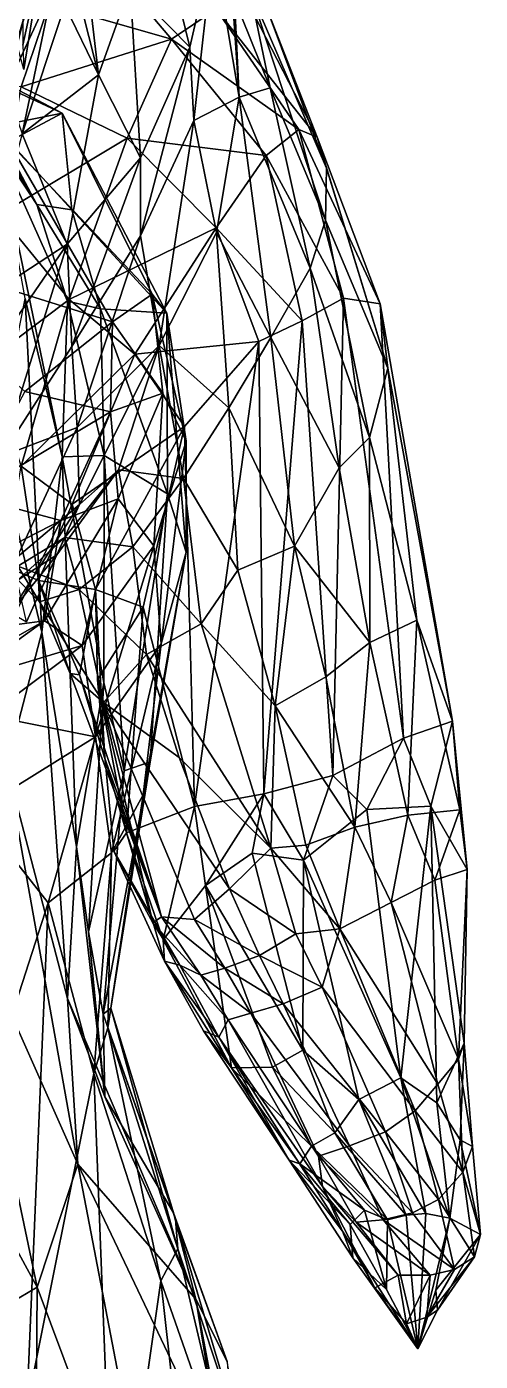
# Model space of a CAD drawing. Extents: x -0.45 to 0.39, y -1.3 to 2.18.
# Drawn here: x 0.3051 to 0.3688, y 0.1985 to 0.3858 of the extents above; entities that cross this region are included whole.
import ezdxf

# ---------------------------------------------------------------- set-up
doc = ezdxf.new("R2010")
doc.units = 0

msp = doc.modelspace()

# ---------------------------------------------------------------- linework, layer by layer
for points in [[(0.30722, 0.39551, 0.28911), (0.30444, 0.40287, 0.30515), (0.30453, 0.38323, 0.31223)], [(0.31962, 0.3915, 0.17399), (0.328, 0.38294, 0.1555), (0.3229, 0.40375, 0.15905)], [(0.33131, 0.39738, 0.14129), (0.3229, 0.40375, 0.15905), (0.328, 0.38294, 0.1555)], [(0.31314, 0.39631, 0.19347), (0.3097, 0.40083, 0.20809), (0.31515, 0.37909, 0.18829)], [(0.31045, 0.38878, 0.21174), (0.31515, 0.37909, 0.18829), (0.3097, 0.40083, 0.20809)], [(0.33491, 0.37592, 0.12767), (0.3337, 0.40133, 0.13269), (0.33131, 0.39738, 0.14129)], [(0.33491, 0.37592, 0.12767), (0.33394, 0.39051, 0.12479), (0.3337, 0.40133, 0.13269)], [(0.30245, 0.38499, 0.26191), (0.3081, 0.39806, 0.26774), (0.30367, 0.38354, 0.27903)], [(0.30643, 0.39404, 0.24255), (0.3081, 0.39806, 0.26774), (0.30245, 0.38499, 0.26191)], [(0.3081, 0.39806, 0.26774), (0.30722, 0.39551, 0.28911), (0.30367, 0.38354, 0.27903)], [(0.328, 0.38294, 0.1555), (0.32857, 0.37268, 0.14192), (0.33131, 0.39738, 0.14129)], [(0.32857, 0.37268, 0.14192), (0.33491, 0.37592, 0.12767), (0.33131, 0.39738, 0.14129)], [(0.30367, 0.38354, 0.27903), (0.30722, 0.39551, 0.28911), (0.30468, 0.3798, 0.29741)], [(0.30722, 0.39551, 0.28911), (0.30453, 0.38323, 0.31223), (0.30468, 0.3798, 0.29741)], [(0.31962, 0.3915, 0.17399), (0.31314, 0.39631, 0.19347), (0.31515, 0.37909, 0.18829)], [(0.30643, 0.39404, 0.24255), (0.30075, 0.37993, 0.23738), (0.30223, 0.3772, 0.22332)], [(0.30075, 0.37993, 0.23738), (0.30643, 0.39404, 0.24255), (0.30245, 0.38499, 0.26191)], [(0.30223, 0.3772, 0.22332), (0.30873, 0.39119, 0.22067), (0.30643, 0.39404, 0.24255)], [(0.30826, 0.38896, 0.06613), (0.31708, 0.39394, 0.07248), (0.3254, 0.38405, 0.06374)], [(0.31708, 0.39394, 0.07248), (0.33168, 0.38828, 0.07011), (0.3254, 0.38405, 0.06374)], [(0.31515, 0.37909, 0.18829), (0.32108, 0.36743, 0.16712), (0.31962, 0.3915, 0.17399)], [(0.328, 0.38294, 0.1555), (0.31962, 0.3915, 0.17399), (0.32108, 0.36743, 0.16712)], [(0.28736, 0.37953, 0.06096), (0.29783, 0.39111, 0.07275), (0.30826, 0.38896, 0.06613)], [(0.30447, 0.3708, 0.20726), (0.30873, 0.39119, 0.22067), (0.30223, 0.3772, 0.22332)], [(0.31045, 0.38878, 0.21174), (0.30873, 0.39119, 0.22067), (0.30447, 0.3708, 0.20726)], [(0.33546, 0.39052, 0.0779), (0.34585, 0.37031, 0.06916), (0.33168, 0.38828, 0.07011)], [(0.33925, 0.37722, 0.1134), (0.33643, 0.39098, 0.10946), (0.33394, 0.39051, 0.12479)], [(0.33491, 0.37592, 0.12767), (0.33925, 0.37722, 0.1134), (0.33394, 0.39051, 0.12479)], [(0.34585, 0.37031, 0.06916), (0.33546, 0.39052, 0.0779), (0.3387, 0.38861, 0.08749)], [(0.34702, 0.35869, 0.0935), (0.33643, 0.39098, 0.10946), (0.33925, 0.37722, 0.1134)], [(0.33643, 0.39098, 0.10946), (0.34702, 0.35869, 0.0935), (0.34718, 0.36598, 0.08225)], [(0.34718, 0.36598, 0.08225), (0.3387, 0.38861, 0.08749), (0.33643, 0.39098, 0.10946)], [(0.30431, 0.37739, 0.06036), (0.28736, 0.37953, 0.06096), (0.30826, 0.38896, 0.06613)], [(0.30431, 0.37739, 0.06036), (0.30826, 0.38896, 0.06613), (0.3254, 0.38405, 0.06374)], [(0.31515, 0.37909, 0.18829), (0.31045, 0.38878, 0.21174), (0.30447, 0.3708, 0.20726)], [(0.33168, 0.38828, 0.07011), (0.34331, 0.37139, 0.05932), (0.3254, 0.38405, 0.06374)], [(0.34585, 0.37031, 0.06916), (0.34331, 0.37139, 0.05932), (0.33168, 0.38828, 0.07011)], [(0.3387, 0.38861, 0.08749), (0.34718, 0.36598, 0.08225), (0.34585, 0.37031, 0.06916)], [(0.30065, 0.37182, 0.462), (0.30653, 0.36086, 0.44856), (0.29165, 0.386, 0.40358)], [(0.30093, 0.36928, 0.39199), (0.29165, 0.386, 0.40358), (0.30653, 0.36086, 0.44856)], [(0.31005, 0.37367, 0.50219), (0.2941, 0.38112, 0.46837), (0.28836, 0.38508, 0.4779)], [(0.28836, 0.38508, 0.4779), (0.30253, 0.36965, 0.52921), (0.31005, 0.37367, 0.50219)], [(0.31917, 0.3702, 0.06157), (0.30431, 0.37739, 0.06036), (0.3254, 0.38405, 0.06374)], [(0.31917, 0.3702, 0.06157), (0.3254, 0.38405, 0.06374), (0.33871, 0.36775, 0.05497)], [(0.34331, 0.37139, 0.05932), (0.33871, 0.36775, 0.05497), (0.3254, 0.38405, 0.06374)], [(0.32108, 0.36743, 0.16712), (0.32107, 0.35647, 0.15174), (0.328, 0.38294, 0.1555)], [(0.32857, 0.37268, 0.14192), (0.328, 0.38294, 0.1555), (0.32107, 0.35647, 0.15174)], [(0.2941, 0.38112, 0.46837), (0.31005, 0.37367, 0.50219), (0.30065, 0.37182, 0.462)], [(0.31076, 0.3553, 0.18019), (0.31515, 0.37909, 0.18829), (0.30447, 0.3708, 0.20726)], [(0.32108, 0.36743, 0.16712), (0.31515, 0.37909, 0.18829), (0.31076, 0.3553, 0.18019)], [(0.30126, 0.35948, 0.06154), (0.30431, 0.37739, 0.06036), (0.31917, 0.3702, 0.06157)], [(0.34488, 0.35193, 0.10365), (0.33925, 0.37722, 0.1134), (0.33491, 0.37592, 0.12767)], [(0.33925, 0.37722, 0.1134), (0.34488, 0.35193, 0.10365), (0.34702, 0.35869, 0.0935)], [(0.33171, 0.35694, 0.13139), (0.33491, 0.37592, 0.12767), (0.32857, 0.37268, 0.14192)], [(0.33937, 0.34221, 0.11408), (0.33491, 0.37592, 0.12767), (0.33171, 0.35694, 0.13139)], [(0.33491, 0.37592, 0.12767), (0.33937, 0.34221, 0.11408), (0.34488, 0.35193, 0.10365)], [(0.31005, 0.37367, 0.50219), (0.31144, 0.3601, 0.47938), (0.30065, 0.37182, 0.462)], [(0.32268, 0.34828, 0.54133), (0.31005, 0.37367, 0.50219), (0.30253, 0.36965, 0.52921)], [(0.31005, 0.37367, 0.50219), (0.32268, 0.34828, 0.54133), (0.32474, 0.3456, 0.51537)], [(0.32474, 0.3456, 0.51537), (0.31144, 0.3601, 0.47938), (0.31005, 0.37367, 0.50219)], [(0.30065, 0.37182, 0.462), (0.31144, 0.3601, 0.47938), (0.30653, 0.36086, 0.44856)], [(0.32107, 0.35647, 0.15174), (0.32369, 0.3411, 0.13695), (0.32857, 0.37268, 0.14192)], [(0.32369, 0.3411, 0.13695), (0.33171, 0.35694, 0.13139), (0.32857, 0.37268, 0.14192)], [(0.34331, 0.37139, 0.05932), (0.34955, 0.34771, 0.04155), (0.33871, 0.36775, 0.05497)], [(0.34585, 0.37031, 0.06916), (0.3547, 0.34693, 0.0502), (0.34331, 0.37139, 0.05932)], [(0.3547, 0.34693, 0.0502), (0.34955, 0.34771, 0.04155), (0.34331, 0.37139, 0.05932)], [(0.31714, 0.34442, 0.55941), (0.30253, 0.36965, 0.52921), (0.28183, 0.35546, 0.55232)], [(0.31076, 0.3553, 0.18019), (0.30447, 0.3708, 0.20726), (0.29784, 0.34688, 0.18828)], [(0.30653, 0.36086, 0.44856), (0.31082, 0.34732, 0.44565), (0.30093, 0.36928, 0.39199)], [(0.31082, 0.34732, 0.44565), (0.31008, 0.32548, 0.44055), (0.30093, 0.36928, 0.39199)], [(0.30485, 0.34769, 0.37624), (0.30093, 0.36928, 0.39199), (0.31008, 0.32548, 0.44055)], [(0.31106, 0.34754, 0.06845), (0.30126, 0.35948, 0.06154), (0.31917, 0.3702, 0.06157)], [(0.30253, 0.36965, 0.52921), (0.31714, 0.34442, 0.55941), (0.32268, 0.34828, 0.54133)], [(0.31106, 0.34754, 0.06845), (0.31917, 0.3702, 0.06157), (0.33167, 0.3576, 0.05488)], [(0.33871, 0.36775, 0.05497), (0.33167, 0.3576, 0.05488), (0.31917, 0.3702, 0.06157)], [(0.34585, 0.37031, 0.06916), (0.34718, 0.36598, 0.08225), (0.3558, 0.3379, 0.06889)], [(0.3558, 0.3379, 0.06889), (0.3547, 0.34693, 0.0502), (0.34585, 0.37031, 0.06916)], [(0.31076, 0.3553, 0.18019), (0.31144, 0.34096, 0.15935), (0.32108, 0.36743, 0.16712)], [(0.32107, 0.35647, 0.15174), (0.32108, 0.36743, 0.16712), (0.31144, 0.34096, 0.15935)], [(0.33167, 0.3576, 0.05488), (0.33871, 0.36775, 0.05497), (0.34374, 0.34455, 0.03558)], [(0.34955, 0.34771, 0.04155), (0.34374, 0.34455, 0.03558), (0.33871, 0.36775, 0.05497)], [(0.34702, 0.35869, 0.0935), (0.3558, 0.3379, 0.06889), (0.34718, 0.36598, 0.08225)], [(0.31144, 0.3601, 0.47938), (0.31544, 0.34625, 0.47424), (0.30653, 0.36086, 0.44856)], [(0.31082, 0.34732, 0.44565), (0.30653, 0.36086, 0.44856), (0.31544, 0.34625, 0.47424)], [(0.31144, 0.3601, 0.47938), (0.32474, 0.3456, 0.51537), (0.31544, 0.34625, 0.47424)], [(0.29961, 0.33898, 0.06711), (0.30126, 0.35948, 0.06154), (0.31106, 0.34754, 0.06845)], [(0.34488, 0.35193, 0.10365), (0.35322, 0.32818, 0.0837), (0.34702, 0.35869, 0.0935)], [(0.34702, 0.35869, 0.0935), (0.35322, 0.32818, 0.0837), (0.3558, 0.3379, 0.06889)], [(0.33167, 0.3576, 0.05488), (0.32025, 0.33986, 0.06413), (0.31106, 0.34754, 0.06845)], [(0.31144, 0.34096, 0.15935), (0.31216, 0.32958, 0.14635), (0.32107, 0.35647, 0.15174)], [(0.32369, 0.3411, 0.13695), (0.32107, 0.35647, 0.15174), (0.31216, 0.32958, 0.14635)], [(0.32025, 0.33986, 0.06413), (0.33167, 0.3576, 0.05488), (0.33767, 0.34166, 0.03318)], [(0.33345, 0.33236, 0.12087), (0.33171, 0.35694, 0.13139), (0.32369, 0.3411, 0.13695)], [(0.34374, 0.34455, 0.03558), (0.33767, 0.34166, 0.03318), (0.33167, 0.3576, 0.05488)], [(0.33171, 0.35694, 0.13139), (0.33345, 0.33236, 0.12087), (0.33937, 0.34221, 0.11408)], [(0.28183, 0.35546, 0.55232), (0.30482, 0.33461, 0.57481), (0.31714, 0.34442, 0.55941)], [(0.29835, 0.3373, 0.17294), (0.31076, 0.3553, 0.18019), (0.29784, 0.34688, 0.18828)], [(0.29835, 0.3373, 0.17294), (0.30151, 0.3255, 0.15455), (0.31076, 0.3553, 0.18019)], [(0.31144, 0.34096, 0.15935), (0.31076, 0.3553, 0.18019), (0.30151, 0.3255, 0.15455)], [(0.33937, 0.34221, 0.11408), (0.34894, 0.3239, 0.09328), (0.34488, 0.35193, 0.10365)], [(0.34488, 0.35193, 0.10365), (0.34894, 0.3239, 0.09328), (0.35322, 0.32818, 0.0837)], [(0.30432, 0.32415, 0.07787), (0.29961, 0.33898, 0.06711), (0.31106, 0.34754, 0.06845)], [(0.30086, 0.32748, 0.36962), (0.30485, 0.34769, 0.37624), (0.3072, 0.30084, 0.43276)], [(0.30432, 0.32415, 0.07787), (0.31106, 0.34754, 0.06845), (0.32025, 0.33986, 0.06413)], [(0.31008, 0.32548, 0.44055), (0.3072, 0.30084, 0.43276), (0.30485, 0.34769, 0.37624)], [(0.31008, 0.32548, 0.44055), (0.31082, 0.34732, 0.44565), (0.31594, 0.32567, 0.4748)], [(0.31544, 0.34625, 0.47424), (0.31594, 0.32567, 0.4748), (0.31082, 0.34732, 0.44565)], [(0.32268, 0.34828, 0.54133), (0.31714, 0.34442, 0.55941), (0.32419, 0.33442, 0.55715)], [(0.32474, 0.3456, 0.51537), (0.32268, 0.34828, 0.54133), (0.32749, 0.32764, 0.54466)], [(0.32268, 0.34828, 0.54133), (0.32419, 0.33442, 0.55715), (0.32749, 0.32764, 0.54466)], [(0.34955, 0.34771, 0.04155), (0.34804, 0.28077, 0.01809), (0.34374, 0.34455, 0.03558)], [(0.35799, 0.28599, 0.02691), (0.34804, 0.28077, 0.01809), (0.34955, 0.34771, 0.04155)], [(0.3547, 0.34693, 0.0502), (0.35799, 0.28599, 0.02691), (0.34955, 0.34771, 0.04155)], [(0.3558, 0.3379, 0.06889), (0.36485, 0.28838, 0.04321), (0.3547, 0.34693, 0.0502)], [(0.36485, 0.28838, 0.04321), (0.35799, 0.28599, 0.02691), (0.3547, 0.34693, 0.0502)], [(0.32474, 0.3456, 0.51537), (0.32487, 0.32026, 0.51551), (0.31544, 0.34625, 0.47424)], [(0.31594, 0.32567, 0.4748), (0.31544, 0.34625, 0.47424), (0.32487, 0.32026, 0.51551)], [(0.32487, 0.32026, 0.51551), (0.32474, 0.3456, 0.51537), (0.32748, 0.31209, 0.53782)], [(0.32474, 0.3456, 0.51537), (0.32749, 0.32764, 0.54466), (0.32748, 0.31209, 0.53782)], [(0.31714, 0.34442, 0.55941), (0.30482, 0.33461, 0.57481), (0.31684, 0.3318, 0.57098)], [(0.31714, 0.34442, 0.55941), (0.31684, 0.3318, 0.57098), (0.32419, 0.33442, 0.55715)], [(0.33767, 0.34166, 0.03318), (0.34374, 0.34455, 0.03558), (0.33836, 0.27819, 0.01353)], [(0.34804, 0.28077, 0.01809), (0.33836, 0.27819, 0.01353), (0.34374, 0.34455, 0.03558)], [(0.31216, 0.32958, 0.14635), (0.31144, 0.34096, 0.15935), (0.30151, 0.3255, 0.15455)], [(0.31216, 0.32958, 0.14635), (0.31252, 0.31878, 0.13526), (0.32369, 0.3411, 0.13695)], [(0.32369, 0.3411, 0.13695), (0.31252, 0.31878, 0.13526), (0.31796, 0.32362, 0.13053)], [(0.32369, 0.3411, 0.13695), (0.31796, 0.32362, 0.13053), (0.32708, 0.32244, 0.1228)], [(0.33767, 0.34166, 0.03318), (0.32724, 0.32973, 0.04112), (0.32025, 0.33986, 0.06413)], [(0.32369, 0.3411, 0.13695), (0.32708, 0.32244, 0.1228), (0.33345, 0.33236, 0.12087)], [(0.32724, 0.32973, 0.04112), (0.33767, 0.34166, 0.03318), (0.32863, 0.27641, 0.01447)], [(0.33836, 0.27819, 0.01353), (0.32863, 0.27641, 0.01447), (0.33767, 0.34166, 0.03318)], [(0.34269, 0.31295, 0.10005), (0.33937, 0.34221, 0.11408), (0.33345, 0.33236, 0.12087)], [(0.33937, 0.34221, 0.11408), (0.34269, 0.31295, 0.10005), (0.34894, 0.3239, 0.09328)], [(0.32025, 0.33986, 0.06413), (0.31148, 0.31884, 0.07409), (0.30432, 0.32415, 0.07787)], [(0.31148, 0.31884, 0.07409), (0.32025, 0.33986, 0.06413), (0.32724, 0.32973, 0.04112)], [(0.35322, 0.32818, 0.0837), (0.35984, 0.30256, 0.06828), (0.3558, 0.3379, 0.06889)], [(0.35984, 0.30256, 0.06828), (0.36485, 0.28838, 0.04321), (0.3558, 0.3379, 0.06889)], [(0.30482, 0.33461, 0.57481), (0.297, 0.31994, 0.58751), (0.31684, 0.3318, 0.57098)], [(0.32419, 0.33442, 0.55715), (0.31684, 0.3318, 0.57098), (0.31791, 0.31957, 0.56915)], [(0.32419, 0.33442, 0.55715), (0.31791, 0.31957, 0.56915), (0.32293, 0.31297, 0.56171)], [(0.32749, 0.32764, 0.54466), (0.32419, 0.33442, 0.55715), (0.32293, 0.31297, 0.56171)], [(0.31684, 0.3318, 0.57098), (0.297, 0.31994, 0.58751), (0.30987, 0.31655, 0.58098)], [(0.31684, 0.3318, 0.57098), (0.30987, 0.31655, 0.58098), (0.31791, 0.31957, 0.56915)], [(0.32708, 0.32244, 0.1228), (0.33474, 0.30955, 0.10798), (0.33345, 0.33236, 0.12087)], [(0.33345, 0.33236, 0.12087), (0.33474, 0.30955, 0.10798), (0.34269, 0.31295, 0.10005)], [(0.32724, 0.32973, 0.04112), (0.31473, 0.30687, 0.06176), (0.31148, 0.31884, 0.07409)], [(0.31473, 0.30687, 0.06176), (0.32724, 0.32973, 0.04112), (0.32146, 0.30437, 0.0329)], [(0.32863, 0.27641, 0.01447), (0.32146, 0.30437, 0.0329), (0.32724, 0.32973, 0.04112)], [(0.30151, 0.3255, 0.15455), (0.30376, 0.31137, 0.13744), (0.31216, 0.32958, 0.14635)], [(0.31252, 0.31878, 0.13526), (0.31216, 0.32958, 0.14635), (0.30376, 0.31137, 0.13744)], [(0.34894, 0.3239, 0.09328), (0.35327, 0.2994, 0.07971), (0.35322, 0.32818, 0.0837)], [(0.35327, 0.2994, 0.07971), (0.35984, 0.30256, 0.06828), (0.35322, 0.32818, 0.0837)], [(0.3072, 0.30084, 0.43276), (0.3023, 0.28199, 0.42686), (0.30086, 0.32748, 0.36962)], [(0.32749, 0.32764, 0.54466), (0.32293, 0.31297, 0.56171), (0.32395, 0.29921, 0.55849)], [(0.32748, 0.31209, 0.53782), (0.32749, 0.32764, 0.54466), (0.32395, 0.29921, 0.55849)], [(0.30192, 0.31019, 0.08884), (0.30432, 0.32415, 0.07787), (0.30675, 0.30811, 0.08214)], [(0.30432, 0.32415, 0.07787), (0.31148, 0.31884, 0.07409), (0.30675, 0.30811, 0.08214)], [(0.3072, 0.30084, 0.43276), (0.31008, 0.32548, 0.44055), (0.31207, 0.27072, 0.49465)], [(0.31594, 0.32567, 0.4748), (0.31591, 0.2938, 0.49011), (0.31008, 0.32548, 0.44055)], [(0.31591, 0.2938, 0.49011), (0.31207, 0.27072, 0.49465), (0.31008, 0.32548, 0.44055)], [(0.31591, 0.2938, 0.49011), (0.31594, 0.32567, 0.4748), (0.31877, 0.28138, 0.53462)], [(0.32487, 0.32026, 0.51551), (0.31877, 0.28138, 0.53462), (0.31594, 0.32567, 0.4748)], [(0.31252, 0.31878, 0.13526), (0.30933, 0.31173, 0.12854), (0.31796, 0.32362, 0.13053)], [(0.31796, 0.32362, 0.13053), (0.30933, 0.31173, 0.12854), (0.31046, 0.31413, 0.11979)], [(0.31796, 0.32362, 0.13053), (0.31046, 0.31413, 0.11979), (0.31998, 0.31285, 0.11781)], [(0.31796, 0.32362, 0.13053), (0.31998, 0.31285, 0.11781), (0.32708, 0.32244, 0.1228)], [(0.32708, 0.32244, 0.1228), (0.31998, 0.31285, 0.11781), (0.32959, 0.30202, 0.10809)], [(0.32708, 0.32244, 0.1228), (0.32959, 0.30202, 0.10809), (0.33474, 0.30955, 0.10798)], [(0.35327, 0.2994, 0.07971), (0.34894, 0.3239, 0.09328), (0.34269, 0.31295, 0.10005)], [(0.32242, 0.28265, 0.55247), (0.31877, 0.28138, 0.53462), (0.32487, 0.32026, 0.51551)], [(0.32487, 0.32026, 0.51551), (0.32748, 0.31209, 0.53782), (0.32242, 0.28265, 0.55247)], [(0.297, 0.31994, 0.58751), (0.29255, 0.30762, 0.60625), (0.30987, 0.31655, 0.58098)], [(0.31252, 0.31878, 0.13526), (0.30282, 0.30362, 0.12783), (0.30933, 0.31173, 0.12854)], [(0.30376, 0.31137, 0.13744), (0.30282, 0.30362, 0.12783), (0.31252, 0.31878, 0.13526)], [(0.30675, 0.30811, 0.08214), (0.31148, 0.31884, 0.07409), (0.31473, 0.30687, 0.06176)], [(0.31791, 0.31957, 0.56915), (0.30987, 0.31655, 0.58098), (0.30759, 0.30246, 0.59212)], [(0.31791, 0.31957, 0.56915), (0.30759, 0.30246, 0.59212), (0.31286, 0.29901, 0.58553)], [(0.32293, 0.31297, 0.56171), (0.31791, 0.31957, 0.56915), (0.31286, 0.29901, 0.58553)], [(0.30987, 0.31655, 0.58098), (0.29255, 0.30762, 0.60625), (0.30269, 0.30178, 0.60419)], [(0.30987, 0.31655, 0.58098), (0.30269, 0.30178, 0.60419), (0.30759, 0.30246, 0.59212)], [(0.30933, 0.31173, 0.12854), (0.30373, 0.3081, 0.11439), (0.31046, 0.31413, 0.11979)], [(0.31046, 0.31413, 0.11979), (0.30373, 0.3081, 0.11439), (0.30383, 0.3101, 0.10353)], [(0.31046, 0.31413, 0.11979), (0.30383, 0.3101, 0.10353), (0.31247, 0.30683, 0.10709)], [(0.31046, 0.31413, 0.11979), (0.31247, 0.30683, 0.10709), (0.31998, 0.31285, 0.11781)], [(0.31998, 0.31285, 0.11781), (0.31247, 0.30683, 0.10709), (0.32191, 0.29771, 0.10445)], [(0.32293, 0.31297, 0.56171), (0.31286, 0.29901, 0.58553), (0.31475, 0.28616, 0.59042)], [(0.32395, 0.29921, 0.55849), (0.32293, 0.31297, 0.56171), (0.31475, 0.28616, 0.59042)], [(0.31998, 0.31285, 0.11781), (0.32191, 0.29771, 0.10445), (0.32959, 0.30202, 0.10809)], [(0.33474, 0.30955, 0.10798), (0.33998, 0.29053, 0.09424), (0.34269, 0.31295, 0.10005)], [(0.33998, 0.29053, 0.09424), (0.34706, 0.29458, 0.08799), (0.34269, 0.31295, 0.10005)], [(0.34269, 0.31295, 0.10005), (0.34706, 0.29458, 0.08799), (0.35327, 0.2994, 0.07971)], [(0.30282, 0.30362, 0.12783), (0.30506, 0.30232, 0.12226), (0.30933, 0.31173, 0.12854)], [(0.30933, 0.31173, 0.12854), (0.30506, 0.30232, 0.12226), (0.30373, 0.3081, 0.11439)], [(0.32748, 0.31209, 0.53782), (0.32395, 0.29921, 0.55849), (0.32146, 0.27802, 0.56841)], [(0.32146, 0.27802, 0.56841), (0.32242, 0.28265, 0.55247), (0.32748, 0.31209, 0.53782)], [(0.30383, 0.3101, 0.10353), (0.30192, 0.31019, 0.08884), (0.30688, 0.30513, 0.09479)], [(0.30192, 0.31019, 0.08884), (0.30675, 0.30811, 0.08214), (0.30688, 0.30513, 0.09479)], [(0.30383, 0.3101, 0.10353), (0.30688, 0.30513, 0.09479), (0.31247, 0.30683, 0.10709)], [(0.33998, 0.29053, 0.09424), (0.33474, 0.30955, 0.10798), (0.32959, 0.30202, 0.10809)], [(0.31473, 0.30687, 0.06176), (0.31251, 0.29488, 0.07368), (0.30675, 0.30811, 0.08214)], [(0.30688, 0.30513, 0.09479), (0.30675, 0.30811, 0.08214), (0.31119, 0.29504, 0.08588)], [(0.30675, 0.30811, 0.08214), (0.31251, 0.29488, 0.07368), (0.31119, 0.29504, 0.08588)], [(0.31247, 0.30683, 0.10709), (0.30688, 0.30513, 0.09479), (0.31589, 0.291, 0.09664)], [(0.31247, 0.30683, 0.10709), (0.31589, 0.291, 0.09664), (0.32191, 0.29771, 0.10445)], [(0.31251, 0.29488, 0.07368), (0.31473, 0.30687, 0.06176), (0.31604, 0.28311, 0.06168)], [(0.32146, 0.30437, 0.0329), (0.31504, 0.29419, 0.04447), (0.31473, 0.30687, 0.06176)], [(0.31473, 0.30687, 0.06176), (0.31504, 0.29419, 0.04447), (0.31604, 0.28311, 0.06168)], [(0.30688, 0.30513, 0.09479), (0.31119, 0.29504, 0.08588), (0.31589, 0.291, 0.09664)], [(0.31504, 0.29419, 0.04447), (0.32146, 0.30437, 0.0329), (0.3191, 0.27268, 0.02585)], [(0.32863, 0.27641, 0.01447), (0.3191, 0.27268, 0.02585), (0.32146, 0.30437, 0.0329)], [(0.30759, 0.30246, 0.59212), (0.30269, 0.30178, 0.60419), (0.28883, 0.29182, 0.64001)], [(0.28883, 0.29182, 0.64001), (0.29563, 0.29379, 0.63509), (0.30759, 0.30246, 0.59212)], [(0.31286, 0.29901, 0.58553), (0.30759, 0.30246, 0.59212), (0.29563, 0.29379, 0.63509)], [(0.32959, 0.30202, 0.10809), (0.32191, 0.29771, 0.10445), (0.33937, 0.27057, 0.08776)], [(0.32959, 0.30202, 0.10809), (0.33937, 0.27057, 0.08776), (0.33998, 0.29053, 0.09424)], [(0.35327, 0.2994, 0.07971), (0.3586, 0.2752, 0.06754), (0.35984, 0.30256, 0.06828)], [(0.3586, 0.2752, 0.06754), (0.36587, 0.27591, 0.05486), (0.35984, 0.30256, 0.06828)], [(0.35984, 0.30256, 0.06828), (0.36587, 0.27591, 0.05486), (0.36485, 0.28838, 0.04321)], [(0.3023, 0.28199, 0.42686), (0.3072, 0.30084, 0.43276), (0.31081, 0.24945, 0.49681)], [(0.31207, 0.27072, 0.49465), (0.31081, 0.24945, 0.49681), (0.3072, 0.30084, 0.43276)], [(0.29563, 0.29379, 0.63509), (0.29973, 0.28917, 0.63326), (0.31286, 0.29901, 0.58553)], [(0.31475, 0.28616, 0.59042), (0.31286, 0.29901, 0.58553), (0.29973, 0.28917, 0.63326)], [(0.32395, 0.29921, 0.55849), (0.31475, 0.28616, 0.59042), (0.31701, 0.26989, 0.59092)], [(0.31701, 0.26989, 0.59092), (0.32146, 0.27802, 0.56841), (0.32395, 0.29921, 0.55849)], [(0.34706, 0.29458, 0.08799), (0.35117, 0.27349, 0.07725), (0.35327, 0.2994, 0.07971)], [(0.35117, 0.27349, 0.07725), (0.3586, 0.2752, 0.06754), (0.35327, 0.2994, 0.07971)], [(0.32191, 0.29771, 0.10445), (0.31589, 0.291, 0.09664), (0.32648, 0.28329, 0.09467)], [(0.32191, 0.29771, 0.10445), (0.32648, 0.28329, 0.09467), (0.33937, 0.27057, 0.08776)], [(0.31119, 0.29504, 0.08588), (0.32401, 0.26091, 0.06812), (0.31589, 0.291, 0.09664)], [(0.31119, 0.29504, 0.08588), (0.31251, 0.29488, 0.07368), (0.32401, 0.26091, 0.06812)], [(0.31251, 0.29488, 0.07368), (0.31604, 0.28311, 0.06168), (0.32401, 0.26091, 0.06812)], [(0.31604, 0.28311, 0.06168), (0.31504, 0.29419, 0.04447), (0.32279, 0.26009, 0.05492)], [(0.31504, 0.29419, 0.04447), (0.31731, 0.27011, 0.0379), (0.32279, 0.26009, 0.05492)], [(0.3191, 0.27268, 0.02585), (0.31731, 0.27011, 0.0379), (0.31504, 0.29419, 0.04447)], [(0.35117, 0.27349, 0.07725), (0.34706, 0.29458, 0.08799), (0.33998, 0.29053, 0.09424)], [(0.31207, 0.27072, 0.49465), (0.31591, 0.2938, 0.49011), (0.31375, 0.25881, 0.53716)], [(0.31877, 0.28138, 0.53462), (0.31375, 0.25881, 0.53716), (0.31591, 0.2938, 0.49011)], [(0.31589, 0.291, 0.09664), (0.32401, 0.26091, 0.06812), (0.32866, 0.26055, 0.07942)], [(0.32648, 0.28329, 0.09467), (0.31589, 0.291, 0.09664), (0.33355, 0.26486, 0.08646)], [(0.31589, 0.291, 0.09664), (0.32866, 0.26055, 0.07942), (0.33355, 0.26486, 0.08646)], [(0.33937, 0.27057, 0.08776), (0.34425, 0.27098, 0.08397), (0.33998, 0.29053, 0.09424)], [(0.33998, 0.29053, 0.09424), (0.34425, 0.27098, 0.08397), (0.35117, 0.27349, 0.07725)], [(0.29973, 0.28917, 0.63326), (0.29794, 0.27576, 0.65464), (0.31475, 0.28616, 0.59042)], [(0.36485, 0.28838, 0.04321), (0.36183, 0.27646, 0.03483), (0.35799, 0.28599, 0.02691)], [(0.36694, 0.26754, 0.04838), (0.36183, 0.27646, 0.03483), (0.36485, 0.28838, 0.04321)], [(0.36587, 0.27591, 0.05486), (0.36694, 0.26754, 0.04838), (0.36485, 0.28838, 0.04321)], [(0.31475, 0.28616, 0.59042), (0.29794, 0.27576, 0.65464), (0.30811, 0.2629, 0.63777)], [(0.30811, 0.2629, 0.63777), (0.31701, 0.26989, 0.59092), (0.31475, 0.28616, 0.59042)], [(0.35799, 0.28599, 0.02691), (0.35282, 0.27597, 0.02438), (0.34804, 0.28077, 0.01809)], [(0.36183, 0.27646, 0.03483), (0.35282, 0.27597, 0.02438), (0.35799, 0.28599, 0.02691)], [(0.31604, 0.28311, 0.06168), (0.32279, 0.26009, 0.05492), (0.32401, 0.26091, 0.06812)], [(0.32648, 0.28329, 0.09467), (0.33355, 0.26486, 0.08646), (0.33937, 0.27057, 0.08776)], [(0.29459, 0.26587, 0.42142), (0.3023, 0.28199, 0.42686), (0.31229, 0.22623, 0.49685)], [(0.31081, 0.24945, 0.49681), (0.31229, 0.22623, 0.49685), (0.3023, 0.28199, 0.42686)], [(0.31581, 0.24726, 0.56098), (0.31375, 0.25881, 0.53716), (0.31877, 0.28138, 0.53462)], [(0.3169, 0.24811, 0.57816), (0.31581, 0.24726, 0.56098), (0.32242, 0.28265, 0.55247)], [(0.31877, 0.28138, 0.53462), (0.32242, 0.28265, 0.55247), (0.31581, 0.24726, 0.56098)], [(0.32242, 0.28265, 0.55247), (0.32146, 0.27802, 0.56841), (0.3169, 0.24811, 0.57816)], [(0.34804, 0.28077, 0.01809), (0.34394, 0.26885, 0.01754), (0.33836, 0.27819, 0.01353)], [(0.35282, 0.27597, 0.02438), (0.34394, 0.26885, 0.01754), (0.34804, 0.28077, 0.01809)], [(0.32146, 0.27802, 0.56841), (0.31701, 0.26989, 0.59092), (0.31648, 0.24534, 0.59506)], [(0.31648, 0.24534, 0.59506), (0.3169, 0.24811, 0.57816), (0.32146, 0.27802, 0.56841)], [(0.32863, 0.27641, 0.01447), (0.33836, 0.27819, 0.01353), (0.33018, 0.26532, 0.0158)], [(0.33836, 0.27819, 0.01353), (0.33676, 0.26987, 0.01435), (0.33018, 0.26532, 0.0158)], [(0.34394, 0.26885, 0.01754), (0.33676, 0.26987, 0.01435), (0.33836, 0.27819, 0.01353)], [(0.30811, 0.2629, 0.63777), (0.29794, 0.27576, 0.65464), (0.29316, 0.21673, 0.72887)], [(0.3191, 0.27268, 0.02585), (0.32863, 0.27641, 0.01447), (0.32426, 0.25771, 0.02355)], [(0.32863, 0.27641, 0.01447), (0.33018, 0.26532, 0.0158), (0.32426, 0.25771, 0.02355)], [(0.34394, 0.26885, 0.01754), (0.35282, 0.27597, 0.02438), (0.35759, 0.2383, 0.02588)], [(0.35282, 0.27597, 0.02438), (0.36183, 0.27646, 0.03483), (0.35759, 0.2383, 0.02588)], [(0.36183, 0.27646, 0.03483), (0.36266, 0.23483, 0.03304), (0.35759, 0.2383, 0.02588)], [(0.36587, 0.27591, 0.05486), (0.3586, 0.2752, 0.06754), (0.36236, 0.26604, 0.06051)], [(0.36183, 0.27646, 0.03483), (0.36694, 0.26754, 0.04838), (0.3665, 0.24318, 0.04423)], [(0.3665, 0.24318, 0.04423), (0.36266, 0.23483, 0.03304), (0.36183, 0.27646, 0.03483)], [(0.36236, 0.26604, 0.06051), (0.36694, 0.26754, 0.04838), (0.36587, 0.27591, 0.05486)], [(0.35117, 0.27349, 0.07725), (0.34425, 0.27098, 0.08397), (0.34906, 0.25921, 0.07774)], [(0.34906, 0.25921, 0.07774), (0.35625, 0.26294, 0.06964), (0.35117, 0.27349, 0.07725)], [(0.3586, 0.2752, 0.06754), (0.35117, 0.27349, 0.07725), (0.35625, 0.26294, 0.06964)], [(0.35625, 0.26294, 0.06964), (0.36236, 0.26604, 0.06051), (0.3586, 0.2752, 0.06754)], [(0.31731, 0.27011, 0.0379), (0.3191, 0.27268, 0.02585), (0.32445, 0.25469, 0.03458)], [(0.3191, 0.27268, 0.02585), (0.32426, 0.25771, 0.02355), (0.32445, 0.25469, 0.03458)], [(0.31701, 0.26989, 0.59092), (0.30811, 0.2629, 0.63777), (0.31449, 0.23892, 0.63109)], [(0.31081, 0.24945, 0.49681), (0.31207, 0.27072, 0.49465), (0.31607, 0.23565, 0.54184)], [(0.31375, 0.25881, 0.53716), (0.31607, 0.23565, 0.54184), (0.31207, 0.27072, 0.49465)], [(0.31449, 0.23892, 0.63109), (0.31648, 0.24534, 0.59506), (0.31701, 0.26989, 0.59092)], [(0.31731, 0.27011, 0.0379), (0.32445, 0.25469, 0.03458), (0.32659, 0.25415, 0.04915)], [(0.32279, 0.26009, 0.05492), (0.31731, 0.27011, 0.0379), (0.32659, 0.25415, 0.04915)], [(0.33676, 0.26987, 0.01435), (0.34385, 0.24219, 0.01951), (0.33018, 0.26532, 0.0158)], [(0.33937, 0.27057, 0.08776), (0.33355, 0.26486, 0.08646), (0.34285, 0.25853, 0.08113)], [(0.34394, 0.26885, 0.01754), (0.34385, 0.24219, 0.01951), (0.33676, 0.26987, 0.01435)], [(0.34425, 0.27098, 0.08397), (0.33937, 0.27057, 0.08776), (0.34906, 0.25921, 0.07774)], [(0.33937, 0.27057, 0.08776), (0.34285, 0.25853, 0.08113), (0.34906, 0.25921, 0.07774)], [(0.34385, 0.24219, 0.01951), (0.34394, 0.26885, 0.01754), (0.35171, 0.23529, 0.02144)], [(0.35759, 0.2383, 0.02588), (0.35171, 0.23529, 0.02144), (0.34394, 0.26885, 0.01754)], [(0.36236, 0.26604, 0.06051), (0.35625, 0.26294, 0.06964), (0.36572, 0.24095, 0.05385)], [(0.36694, 0.26754, 0.04838), (0.36236, 0.26604, 0.06051), (0.36572, 0.24095, 0.05385)], [(0.36572, 0.24095, 0.05385), (0.3665, 0.24318, 0.04423), (0.36694, 0.26754, 0.04838)], [(0.28202, 0.25386, 0.41281), (0.29459, 0.26587, 0.42142), (0.30655, 0.20897, 0.48279)], [(0.31229, 0.22623, 0.49685), (0.30655, 0.20897, 0.48279), (0.29459, 0.26587, 0.42142)], [(0.33386, 0.23974, 0.02642), (0.32426, 0.25771, 0.02355), (0.33018, 0.26532, 0.0158)], [(0.33355, 0.26486, 0.08646), (0.32866, 0.26055, 0.07942), (0.33776, 0.25549, 0.07867)], [(0.34385, 0.24219, 0.01951), (0.33959, 0.23982, 0.02109), (0.33018, 0.26532, 0.0158)], [(0.33018, 0.26532, 0.0158), (0.33959, 0.23982, 0.02109), (0.33386, 0.23974, 0.02642)], [(0.33355, 0.26486, 0.08646), (0.33776, 0.25549, 0.07867), (0.34285, 0.25853, 0.08113)], [(0.30811, 0.2629, 0.63777), (0.29316, 0.21673, 0.72887), (0.30511, 0.19215, 0.70994)], [(0.31449, 0.23892, 0.63109), (0.30811, 0.2629, 0.63777), (0.30511, 0.19215, 0.70994)], [(0.35625, 0.26294, 0.06964), (0.34906, 0.25921, 0.07774), (0.36281, 0.23744, 0.06084)], [(0.35625, 0.26294, 0.06964), (0.36281, 0.23744, 0.06084), (0.36572, 0.24095, 0.05385)], [(0.32401, 0.26091, 0.06812), (0.32279, 0.26009, 0.05492), (0.32953, 0.25272, 0.06074)], [(0.32866, 0.26055, 0.07942), (0.32401, 0.26091, 0.06812), (0.33292, 0.25371, 0.0711)], [(0.32401, 0.26091, 0.06812), (0.32953, 0.25272, 0.06074), (0.33292, 0.25371, 0.0711)], [(0.32866, 0.26055, 0.07942), (0.33292, 0.25371, 0.0711), (0.33776, 0.25549, 0.07867)], [(0.31375, 0.25881, 0.53716), (0.31581, 0.24726, 0.56098), (0.31607, 0.23565, 0.54184)], [(0.32279, 0.26009, 0.05492), (0.32659, 0.25415, 0.04915), (0.32953, 0.25272, 0.06074)], [(0.34285, 0.25853, 0.08113), (0.33776, 0.25549, 0.07867), (0.34656, 0.25105, 0.07664)], [(0.34285, 0.25853, 0.08113), (0.34656, 0.25105, 0.07664), (0.34906, 0.25921, 0.07774)], [(0.34906, 0.25921, 0.07774), (0.34656, 0.25105, 0.07664), (0.3596, 0.23367, 0.06458)], [(0.34906, 0.25921, 0.07774), (0.3596, 0.23367, 0.06458), (0.36281, 0.23744, 0.06084)], [(0.32426, 0.25771, 0.02355), (0.33386, 0.23974, 0.02642), (0.32445, 0.25469, 0.03458)], [(0.33776, 0.25549, 0.07867), (0.33292, 0.25371, 0.0711), (0.34109, 0.24872, 0.07373)], [(0.33776, 0.25549, 0.07867), (0.34109, 0.24872, 0.07373), (0.34656, 0.25105, 0.07664)], [(0.30655, 0.20897, 0.48279), (0.29389, 0.20146, 0.47193), (0.28202, 0.25386, 0.41281)], [(0.33386, 0.23974, 0.02642), (0.3299, 0.2449, 0.03525), (0.32445, 0.25469, 0.03458)], [(0.32445, 0.25469, 0.03458), (0.3299, 0.2449, 0.03525), (0.33207, 0.24402, 0.04497)], [(0.33207, 0.24402, 0.04497), (0.32659, 0.25415, 0.04915), (0.32445, 0.25469, 0.03458)], [(0.32659, 0.25415, 0.04915), (0.33207, 0.24402, 0.04497), (0.33335, 0.24648, 0.05655)], [(0.32953, 0.25272, 0.06074), (0.32659, 0.25415, 0.04915), (0.33335, 0.24648, 0.05655)], [(0.33292, 0.25371, 0.0711), (0.32953, 0.25272, 0.06074), (0.33656, 0.24739, 0.06659)], [(0.33292, 0.25371, 0.0711), (0.33656, 0.24739, 0.06659), (0.34109, 0.24872, 0.07373)], [(0.32953, 0.25272, 0.06074), (0.33335, 0.24648, 0.05655), (0.33656, 0.24739, 0.06659)], [(0.34656, 0.25105, 0.07664), (0.34109, 0.24872, 0.07373), (0.35545, 0.23075, 0.06642)], [(0.34656, 0.25105, 0.07664), (0.35545, 0.23075, 0.06642), (0.3596, 0.23367, 0.06458)], [(0.31229, 0.22623, 0.49685), (0.31081, 0.24945, 0.49681), (0.32884, 0.20726, 0.5404)], [(0.31607, 0.23565, 0.54184), (0.32884, 0.20726, 0.5404), (0.31081, 0.24945, 0.49681)], [(0.31581, 0.24726, 0.56098), (0.3169, 0.24811, 0.57816), (0.32596, 0.2185, 0.57155)], [(0.31581, 0.24726, 0.56098), (0.3257, 0.21936, 0.55867), (0.31607, 0.23565, 0.54184)], [(0.32596, 0.2185, 0.57155), (0.3257, 0.21936, 0.55867), (0.31581, 0.24726, 0.56098)], [(0.3169, 0.24811, 0.57816), (0.31648, 0.24534, 0.59506), (0.32631, 0.21434, 0.58612)], [(0.32631, 0.21434, 0.58612), (0.32596, 0.2185, 0.57155), (0.3169, 0.24811, 0.57816)], [(0.33656, 0.24739, 0.06659), (0.33335, 0.24648, 0.05655), (0.34603, 0.22735, 0.05801)], [(0.33656, 0.24739, 0.06659), (0.3504, 0.2288, 0.06433), (0.34109, 0.24872, 0.07373)], [(0.3504, 0.2288, 0.06433), (0.33656, 0.24739, 0.06659), (0.34603, 0.22735, 0.05801)], [(0.34109, 0.24872, 0.07373), (0.3504, 0.2288, 0.06433), (0.35545, 0.23075, 0.06642)], [(0.31648, 0.24534, 0.59506), (0.31449, 0.23892, 0.63109), (0.3239, 0.20983, 0.61088)], [(0.3239, 0.20983, 0.61088), (0.32631, 0.21434, 0.58612), (0.31648, 0.24534, 0.59506)], [(0.33335, 0.24648, 0.05655), (0.33207, 0.24402, 0.04497), (0.34661, 0.22309, 0.04605)], [(0.33335, 0.24648, 0.05655), (0.34661, 0.22309, 0.04605), (0.34603, 0.22735, 0.05801)], [(0.33386, 0.23974, 0.02642), (0.34195, 0.22676, 0.02954), (0.3299, 0.2449, 0.03525)], [(0.3299, 0.2449, 0.03525), (0.34195, 0.22676, 0.02954), (0.33207, 0.24402, 0.04497)], [(0.3494, 0.21681, 0.03289), (0.33207, 0.24402, 0.04497), (0.34195, 0.22676, 0.02954)], [(0.33207, 0.24402, 0.04497), (0.3494, 0.21681, 0.03289), (0.34661, 0.22309, 0.04605)], [(0.34385, 0.24219, 0.01951), (0.34833, 0.23062, 0.02024), (0.33959, 0.23982, 0.02109)], [(0.35171, 0.23529, 0.02144), (0.34833, 0.23062, 0.02024), (0.34385, 0.24219, 0.01951)], [(0.36266, 0.23483, 0.03304), (0.3665, 0.24318, 0.04423), (0.36592, 0.22964, 0.03805)], [(0.3665, 0.24318, 0.04423), (0.36572, 0.24095, 0.05385), (0.36769, 0.22869, 0.04521)], [(0.36769, 0.22869, 0.04521), (0.36592, 0.22964, 0.03805), (0.3665, 0.24318, 0.04423)], [(0.33959, 0.23982, 0.02109), (0.34507, 0.22875, 0.02134), (0.33386, 0.23974, 0.02642)], [(0.34507, 0.22875, 0.02134), (0.34342, 0.22625, 0.02439), (0.33386, 0.23974, 0.02642)], [(0.33386, 0.23974, 0.02642), (0.34342, 0.22625, 0.02439), (0.34195, 0.22676, 0.02954)], [(0.34833, 0.23062, 0.02024), (0.34507, 0.22875, 0.02134), (0.33959, 0.23982, 0.02109)], [(0.36572, 0.24095, 0.05385), (0.36281, 0.23744, 0.06084), (0.36629, 0.22508, 0.0512)], [(0.36629, 0.22508, 0.0512), (0.36769, 0.22869, 0.04521), (0.36572, 0.24095, 0.05385)], [(0.31449, 0.23892, 0.63109), (0.30511, 0.19215, 0.70994), (0.31741, 0.16437, 0.67767)], [(0.3239, 0.20983, 0.61088), (0.31449, 0.23892, 0.63109), (0.31741, 0.16437, 0.67767)], [(0.35171, 0.23529, 0.02144), (0.35759, 0.2383, 0.02588), (0.36111, 0.21928, 0.02045)], [(0.35759, 0.2383, 0.02588), (0.36266, 0.23483, 0.03304), (0.36451, 0.21863, 0.02514)], [(0.36451, 0.21863, 0.02514), (0.36111, 0.21928, 0.02045), (0.35759, 0.2383, 0.02588)], [(0.36281, 0.23744, 0.06084), (0.3596, 0.23367, 0.06458), (0.36629, 0.22508, 0.0512)], [(0.31607, 0.23565, 0.54184), (0.3257, 0.21936, 0.55867), (0.32884, 0.20726, 0.5404)], [(0.34833, 0.23062, 0.02024), (0.35171, 0.23529, 0.02144), (0.35836, 0.21905, 0.01785)], [(0.36111, 0.21928, 0.02045), (0.35836, 0.21905, 0.01785), (0.35171, 0.23529, 0.02144)], [(0.36266, 0.23483, 0.03304), (0.36592, 0.22964, 0.03805), (0.36451, 0.21863, 0.02514)], [(0.3596, 0.23367, 0.06458), (0.35545, 0.23075, 0.06642), (0.36292, 0.22123, 0.05574)], [(0.3596, 0.23367, 0.06458), (0.36292, 0.22123, 0.05574), (0.36629, 0.22508, 0.0512)], [(0.34507, 0.22875, 0.02134), (0.34833, 0.23062, 0.02024), (0.35572, 0.21841, 0.0167)], [(0.35836, 0.21905, 0.01785), (0.35572, 0.21841, 0.0167), (0.34833, 0.23062, 0.02024)], [(0.35545, 0.23075, 0.06642), (0.3504, 0.2288, 0.06433), (0.35926, 0.21937, 0.05742)], [(0.35545, 0.23075, 0.06642), (0.35926, 0.21937, 0.05742), (0.36292, 0.22123, 0.05574)], [(0.34342, 0.22625, 0.02439), (0.34507, 0.22875, 0.02134), (0.35251, 0.21977, 0.01822)], [(0.35251, 0.21977, 0.01822), (0.34507, 0.22875, 0.02134), (0.35572, 0.21841, 0.0167)], [(0.3504, 0.2288, 0.06433), (0.34603, 0.22735, 0.05801), (0.35512, 0.2184, 0.05468)], [(0.3504, 0.2288, 0.06433), (0.35512, 0.2184, 0.05468), (0.35926, 0.21937, 0.05742)], [(0.36877, 0.21636, 0.03681), (0.36451, 0.21863, 0.02514), (0.36592, 0.22964, 0.03805)], [(0.36592, 0.22964, 0.03805), (0.36769, 0.22869, 0.04521), (0.36877, 0.21636, 0.03681)], [(0.36769, 0.22869, 0.04521), (0.36629, 0.22508, 0.0512), (0.36877, 0.21636, 0.03681)], [(0.34195, 0.22676, 0.02954), (0.34342, 0.22625, 0.02439), (0.3505, 0.21774, 0.02049)], [(0.34195, 0.22676, 0.02954), (0.35088, 0.21305, 0.02178), (0.3494, 0.21681, 0.03289)], [(0.35088, 0.21305, 0.02178), (0.34195, 0.22676, 0.02954), (0.3505, 0.21774, 0.02049)], [(0.34603, 0.22735, 0.05801), (0.35132, 0.21806, 0.0501), (0.35512, 0.2184, 0.05468)], [(0.34603, 0.22735, 0.05801), (0.34661, 0.22309, 0.04605), (0.35132, 0.21806, 0.0501)], [(0.30655, 0.20897, 0.48279), (0.31229, 0.22623, 0.49685), (0.32512, 0.15925, 0.52656)], [(0.32884, 0.20726, 0.5404), (0.33378, 0.181, 0.5386), (0.31229, 0.22623, 0.49685)], [(0.31229, 0.22623, 0.49685), (0.33378, 0.181, 0.5386), (0.32512, 0.15925, 0.52656)], [(0.3505, 0.21774, 0.02049), (0.34342, 0.22625, 0.02439), (0.35251, 0.21977, 0.01822)], [(0.36629, 0.22508, 0.0512), (0.36292, 0.22123, 0.05574), (0.36796, 0.2132, 0.04211)], [(0.36796, 0.2132, 0.04211), (0.36877, 0.21636, 0.03681), (0.36629, 0.22508, 0.0512)], [(0.34661, 0.22309, 0.04605), (0.3494, 0.21681, 0.03289), (0.35396, 0.20884, 0.02901)], [(0.35132, 0.21806, 0.0501), (0.34661, 0.22309, 0.04605), (0.35722, 0.21063, 0.03808)], [(0.34661, 0.22309, 0.04605), (0.35396, 0.20884, 0.02901), (0.35722, 0.21063, 0.03808)], [(0.36292, 0.22123, 0.05574), (0.35926, 0.21937, 0.05742), (0.36516, 0.21142, 0.04326)], [(0.36516, 0.21142, 0.04326), (0.36796, 0.2132, 0.04211), (0.36292, 0.22123, 0.05574)], [(0.3257, 0.21936, 0.55867), (0.33325, 0.19851, 0.56057), (0.32884, 0.20726, 0.5404)], [(0.3257, 0.21936, 0.55867), (0.32596, 0.2185, 0.57155), (0.33325, 0.19851, 0.56057)], [(0.3505, 0.21774, 0.02049), (0.35251, 0.21977, 0.01822), (0.35562, 0.20863, 0.01292)], [(0.35562, 0.20863, 0.01292), (0.35251, 0.21977, 0.01822), (0.35572, 0.21841, 0.0167)], [(0.35926, 0.21937, 0.05742), (0.35512, 0.2184, 0.05468), (0.36516, 0.21142, 0.04326)], [(0.35836, 0.21905, 0.01785), (0.36111, 0.21928, 0.02045), (0.36, 0.20028, 0.007)], [(0.36111, 0.21928, 0.02045), (0.36451, 0.21863, 0.02514), (0.36, 0.20028, 0.007)], [(0.32596, 0.2185, 0.57155), (0.32631, 0.21434, 0.58612), (0.3351, 0.18791, 0.57552)], [(0.32596, 0.2185, 0.57155), (0.3351, 0.18791, 0.57552), (0.33325, 0.19851, 0.56057)], [(0.3505, 0.21774, 0.02049), (0.35562, 0.20863, 0.01292), (0.35088, 0.21305, 0.02178)], [(0.35512, 0.2184, 0.05468), (0.35132, 0.21806, 0.0501), (0.36171, 0.21062, 0.04175)], [(0.35132, 0.21806, 0.0501), (0.35722, 0.21063, 0.03808), (0.36171, 0.21062, 0.04175)], [(0.35512, 0.2184, 0.05468), (0.36171, 0.21062, 0.04175), (0.36516, 0.21142, 0.04326)], [(0.35562, 0.20863, 0.01292), (0.35572, 0.21841, 0.0167), (0.36, 0.20028, 0.007)], [(0.35572, 0.21841, 0.0167), (0.35836, 0.21905, 0.01785), (0.36, 0.20028, 0.007)], [(0.36451, 0.21863, 0.02514), (0.36252, 0.20852, 0.01935), (0.36, 0.20028, 0.007)], [(0.36451, 0.21863, 0.02514), (0.36877, 0.21636, 0.03681), (0.36252, 0.20852, 0.01935)], [(0.30511, 0.19215, 0.70994), (0.29316, 0.21673, 0.72887), (0.293, 0.11782, 0.8323)], [(0.36, 0.20028, 0.007), (0.3494, 0.21681, 0.03289), (0.35088, 0.21305, 0.02178)], [(0.35396, 0.20884, 0.02901), (0.3494, 0.21681, 0.03289), (0.36, 0.20028, 0.007)], [(0.36275, 0.20573, 0.02469), (0.36252, 0.20852, 0.01935), (0.36877, 0.21636, 0.03681)], [(0.36877, 0.21636, 0.03681), (0.36796, 0.2132, 0.04211), (0.36275, 0.20573, 0.02469)], [(0.32631, 0.21434, 0.58612), (0.3239, 0.20983, 0.61088), (0.33447, 0.17957, 0.59005)], [(0.32631, 0.21434, 0.58612), (0.33447, 0.17957, 0.59005), (0.3351, 0.18791, 0.57552)], [(0.36, 0.20028, 0.007), (0.35088, 0.21305, 0.02178), (0.35562, 0.20863, 0.01292)], [(0.36796, 0.2132, 0.04211), (0.36516, 0.21142, 0.04326), (0.36127, 0.20472, 0.02654)], [(0.36127, 0.20472, 0.02654), (0.36275, 0.20573, 0.02469), (0.36796, 0.2132, 0.04211)], [(0.32811, 0.17227, 0.61507), (0.3239, 0.20983, 0.61088), (0.31741, 0.16437, 0.67767)], [(0.3239, 0.20983, 0.61088), (0.32811, 0.17227, 0.61507), (0.33447, 0.17957, 0.59005)], [(0.35722, 0.21063, 0.03808), (0.35396, 0.20884, 0.02901), (0.35841, 0.20378, 0.02349)], [(0.36171, 0.21062, 0.04175), (0.35722, 0.21063, 0.03808), (0.35841, 0.20378, 0.02349)], [(0.36171, 0.21062, 0.04175), (0.35841, 0.20378, 0.02349), (0.36127, 0.20472, 0.02654)], [(0.36516, 0.21142, 0.04326), (0.36171, 0.21062, 0.04175), (0.36127, 0.20472, 0.02654)], [(0.29389, 0.20146, 0.47193), (0.30655, 0.20897, 0.48279), (0.30614, 0.14937, 0.51217)], [(0.30655, 0.20897, 0.48279), (0.32512, 0.15925, 0.52656), (0.30614, 0.14937, 0.51217)], [(0.35841, 0.20378, 0.02349), (0.35396, 0.20884, 0.02901), (0.36, 0.20028, 0.007)], [(0.36252, 0.20852, 0.01935), (0.36275, 0.20573, 0.02469), (0.36, 0.20028, 0.007)], [(0.32884, 0.20726, 0.5404), (0.33325, 0.19851, 0.56057), (0.33591, 0.16399, 0.55664)], [(0.33378, 0.181, 0.5386), (0.32884, 0.20726, 0.5404), (0.33591, 0.16399, 0.55664)], [(0.36127, 0.20472, 0.02654), (0.35841, 0.20378, 0.02349), (0.36, 0.20028, 0.007)], [(0.36275, 0.20573, 0.02469), (0.36127, 0.20472, 0.02654), (0.36, 0.20028, 0.007)], [(0.29389, 0.20146, 0.47193), (0.30614, 0.14937, 0.51217), (0.27478, 0.14639, 0.5033)]]:
    msp.add_3dface(points)

doc.saveas('drawing.dxf')
